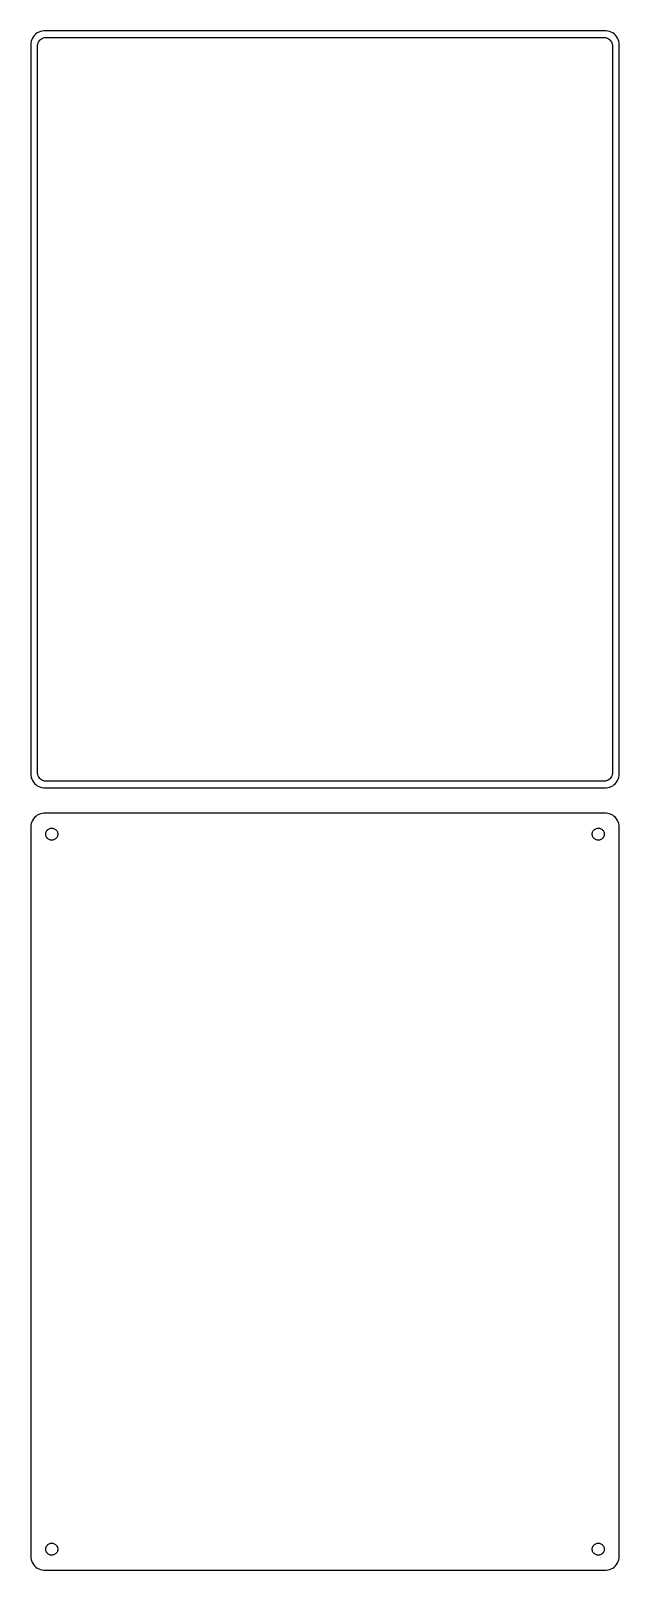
# Model space of a CAD drawing. Header units: metres. Extents: x -105 to 105, y 423 to 972.
import ezdxf

# ---------------------------------------------------------------- set-up
doc = ezdxf.new("R2010")
doc.units = ezdxf.units.M

msp = doc.modelspace()

# ---------------------------------------------------------------- linework, layer by layer
for p, q in [((-101.545, 971.755), (-102.129, 971.524)), ((-100.937, 971.911), (-101.545, 971.755)), ((-100.314, 971.99), (-100.937, 971.911)), ((100.314, 971.99), (-100.314, 971.99)), ((100.937, 971.911), (100.314, 971.99)), ((101.545, 971.755), (100.937, 971.911)), ((102.129, 971.524), (101.545, 971.755)), ((-104.961, 967.627), (-105, 967)), ((-105, 967), (-105, 707)), ((-104.843, 968.243), (-104.961, 967.627)), ((-104.649, 968.841), (-104.843, 968.243)), ((-104.382, 969.409), (-104.649, 968.841)), ((-104.045, 969.939), (-104.382, 969.409)), ((-103.645, 970.423), (-104.045, 969.939)), ((-103.187, 970.853), (-103.645, 970.423)), ((-102.679, 971.222), (-103.187, 970.853)), ((-102.129, 971.524), (-102.679, 971.222)), ((-102.613, 966.5), (-102.588, 966.89)), ((-102.613, 707.5), (-102.613, 966.5)), ((-102.588, 966.89), (-102.515, 967.274)), ((-102.515, 967.274), (-102.394, 967.646)), ((-102.394, 967.646), (-102.228, 968)), ((-102.228, 968), (-102.018, 968.33)), ((-102.018, 968.33), (-101.769, 968.631)), ((-101.769, 968.631), (-101.484, 968.899)), ((-101.484, 968.899), (-101.168, 969.128)), ((-101.168, 969.128), (-100.825, 969.317)), ((-100.825, 969.317), (-100.462, 969.461)), ((-100.462, 969.461), (-100.083, 969.558)), ((-100.083, 969.558), (-99.6955, 969.607)), ((-99.6955, 969.607), (99.6955, 969.607)), ((99.6955, 969.607), (100.083, 969.558)), ((100.083, 969.558), (100.462, 969.461)), ((100.462, 969.461), (100.825, 969.317)), ((100.825, 969.317), (101.168, 969.128)), ((101.168, 969.128), (101.484, 968.899)), ((101.484, 968.899), (101.769, 968.631)), ((101.769, 968.631), (102.018, 968.33)), ((102.018, 968.33), (102.228, 968)), ((102.679, 971.222), (102.129, 971.524)), ((102.228, 968), (102.394, 967.646)), ((102.394, 967.646), (102.515, 967.274)), ((102.515, 967.274), (102.588, 966.89)), ((102.588, 966.89), (102.613, 966.5)), ((102.613, 966.5), (102.613, 707.5)), ((103.187, 970.853), (102.679, 971.222)), ((103.645, 970.423), (103.187, 970.853)), ((104.045, 969.939), (103.645, 970.423)), ((104.382, 969.409), (104.045, 969.939)), ((104.649, 968.841), (104.382, 969.409)), ((104.843, 968.243), (104.649, 968.841)), ((104.961, 967.627), (104.843, 968.243)), ((105, 967), (104.961, 967.627)), ((105, 707), (105, 967)), ((-105, 707), (-104.961, 706.373)), ((-104.961, 706.373), (-104.843, 705.757)), ((-104.843, 705.757), (-104.649, 705.159)), ((-104.649, 705.159), (-104.382, 704.591)), ((-104.382, 704.591), (-104.045, 704.061)), ((-104.045, 704.061), (-103.645, 703.577)), ((-103.645, 703.577), (-103.187, 703.147)), ((-103.187, 703.147), (-102.679, 702.778)), ((-102.679, 702.778), (-102.129, 702.476)), ((-102.588, 707.11), (-102.613, 707.5)), ((-102.515, 706.726), (-102.588, 707.11)), ((-102.394, 706.354), (-102.515, 706.726)), ((-102.228, 706), (-102.394, 706.354)), ((-102.018, 705.67), (-102.228, 706)), ((-101.769, 705.369), (-102.018, 705.67)), ((-101.484, 705.101), (-101.769, 705.369)), ((-101.168, 704.872), (-101.484, 705.101)), ((-100.825, 704.683), (-101.168, 704.872)), ((-100.462, 704.539), (-100.825, 704.683)), ((-100.083, 704.442), (-100.462, 704.539)), ((-99.6955, 704.393), (-100.083, 704.442)), ((99.6955, 704.393), (-99.6955, 704.393)), ((100.083, 704.442), (99.6955, 704.393)), ((100.462, 704.539), (100.083, 704.442)), ((100.825, 704.683), (100.462, 704.539)), ((101.168, 704.872), (100.825, 704.683)), ((101.484, 705.101), (101.168, 704.872)), ((101.769, 705.369), (101.484, 705.101)), ((102.018, 705.67), (101.769, 705.369)), ((102.228, 706), (102.018, 705.67)), ((102.129, 702.476), (102.679, 702.778)), ((102.394, 706.354), (102.228, 706)), ((102.515, 706.726), (102.394, 706.354)), ((102.588, 707.11), (102.515, 706.726)), ((102.613, 707.5), (102.588, 707.11)), ((102.679, 702.778), (103.187, 703.147)), ((103.187, 703.147), (103.645, 703.577)), ((103.645, 703.577), (104.045, 704.061)), ((104.045, 704.061), (104.382, 704.591)), ((104.382, 704.591), (104.649, 705.159)), ((104.649, 705.159), (104.843, 705.757)), ((104.843, 705.757), (104.961, 706.373)), ((104.961, 706.373), (105, 707)), ((-102.129, 702.476), (-101.545, 702.245)), ((-101.545, 702.245), (-100.937, 702.089)), ((-100.937, 702.089), (-100.314, 702.01)), ((-100.314, 702.01), (100.314, 702.01)), ((100.314, 702.01), (100.937, 702.089)), ((100.937, 702.089), (101.545, 702.245)), ((101.545, 702.245), (102.129, 702.476)), ((-103.187, 691.853), (-103.645, 691.423)), ((-102.679, 692.222), (-103.187, 691.853)), ((-102.129, 692.524), (-102.679, 692.222)), ((-101.545, 692.755), (-102.129, 692.524)), ((-100.937, 692.911), (-101.545, 692.755)), ((-100.314, 692.99), (-100.937, 692.911)), ((100.314, 692.99), (-100.314, 692.99)), ((100.937, 692.911), (100.314, 692.99)), ((101.545, 692.755), (100.937, 692.911)), ((102.129, 692.524), (101.545, 692.755)), ((102.679, 692.222), (102.129, 692.524)), ((103.187, 691.853), (102.679, 692.222)), ((103.645, 691.423), (103.187, 691.853)), ((-104.961, 688.627), (-105, 688)), ((-105, 688), (-105, 428)), ((-104.843, 689.243), (-104.961, 688.627)), ((-104.649, 689.841), (-104.843, 689.243)), ((-104.382, 690.409), (-104.649, 689.841)), ((-104.045, 690.939), (-104.382, 690.409)), ((-103.645, 691.423), (-104.045, 690.939)), ((-99.5682, 686.031), (-99.4853, 686.286)), ((-99.4853, 686.286), (-99.3712, 686.529)), ((-99.3712, 686.529), (-99.2275, 686.755)), ((-99.2275, 686.755), (-99.0566, 686.962)), ((-99.0566, 686.962), (-98.8611, 687.145)), ((-98.8611, 687.145), (-98.6441, 687.303)), ((-98.6441, 687.303), (-98.4092, 687.432)), ((-98.4092, 687.432), (-98.1598, 687.531)), ((-98.1598, 687.531), (-97.9001, 687.597)), ((-97.9001, 687.597), (-97.6341, 687.631)), ((-97.6341, 687.631), (-97.3659, 687.631)), ((-97.3659, 687.631), (-97.0999, 687.597)), ((-97.0999, 687.597), (-96.8401, 687.531)), ((-96.8401, 687.531), (-96.5908, 687.432)), ((-96.5908, 687.432), (-96.3559, 687.303)), ((-96.3559, 687.303), (-96.1389, 687.145)), ((-96.1389, 687.145), (-95.9434, 686.962)), ((-95.9434, 686.962), (-95.7725, 686.755)), ((-95.7725, 686.755), (-95.6288, 686.529)), ((-95.6288, 686.529), (-95.5146, 686.286)), ((-95.5146, 686.286), (-95.4318, 686.031)), ((95.4318, 686.031), (95.5146, 686.286)), ((95.5146, 686.286), (95.6288, 686.529)), ((95.6288, 686.529), (95.7725, 686.755)), ((95.7725, 686.755), (95.9434, 686.962)), ((95.9434, 686.962), (96.1389, 687.145)), ((96.1389, 687.145), (96.3559, 687.303)), ((96.3559, 687.303), (96.5908, 687.432)), ((96.5908, 687.432), (96.8401, 687.531)), ((96.8401, 687.531), (97.0999, 687.597)), ((97.0999, 687.597), (97.3659, 687.631)), ((97.3659, 687.631), (97.6341, 687.631)), ((97.6341, 687.631), (97.9001, 687.597)), ((97.9001, 687.597), (98.1598, 687.531)), ((98.1598, 687.531), (98.4092, 687.432)), ((98.4092, 687.432), (98.6441, 687.303)), ((98.6441, 687.303), (98.8611, 687.145)), ((98.8611, 687.145), (99.0566, 686.962)), ((99.0566, 686.962), (99.2275, 686.755)), ((99.2275, 686.755), (99.3712, 686.529)), ((99.3712, 686.529), (99.4853, 686.286)), ((99.4853, 686.286), (99.5682, 686.031)), ((104.045, 690.939), (103.645, 691.423)), ((104.382, 690.409), (104.045, 690.939)), ((104.649, 689.841), (104.382, 690.409)), ((104.843, 689.243), (104.649, 689.841)), ((104.961, 688.627), (104.843, 689.243)), ((105, 688), (104.961, 688.627)), ((105, 428), (105, 688)), ((-99.6353, 685.5), (-99.6185, 685.768)), ((-99.6185, 685.232), (-99.6353, 685.5)), ((-99.6185, 685.768), (-99.5682, 686.031)), ((-99.5682, 684.969), (-99.6185, 685.232)), ((-99.4853, 684.714), (-99.5682, 684.969)), ((-99.3712, 684.471), (-99.4853, 684.714)), ((-99.2275, 684.245), (-99.3712, 684.471)), ((-99.0566, 684.038), (-99.2275, 684.245)), ((-98.8611, 683.855), (-99.0566, 684.038)), ((-98.6441, 683.697), (-98.8611, 683.855)), ((-98.4092, 683.568), (-98.6441, 683.697)), ((-98.1598, 683.469), (-98.4092, 683.568)), ((-97.9001, 683.403), (-98.1598, 683.469)), ((-97.6341, 683.369), (-97.9001, 683.403)), ((-97.3659, 683.369), (-97.6341, 683.369)), ((-97.0999, 683.403), (-97.3659, 683.369)), ((-96.8401, 683.469), (-97.0999, 683.403)), ((-96.5908, 683.568), (-96.8401, 683.469)), ((-96.3559, 683.697), (-96.5908, 683.568)), ((-96.1389, 683.855), (-96.3559, 683.697)), ((-95.9434, 684.038), (-96.1389, 683.855)), ((-95.7725, 684.245), (-95.9434, 684.038)), ((-95.6288, 684.471), (-95.7725, 684.245)), ((-95.5146, 684.714), (-95.6288, 684.471)), ((-95.4318, 684.969), (-95.5146, 684.714)), ((-95.4318, 686.031), (-95.3815, 685.768)), ((-95.3815, 685.232), (-95.4318, 684.969)), ((-95.3815, 685.768), (-95.3647, 685.5)), ((-95.3647, 685.5), (-95.3815, 685.232)), ((95.3647, 685.5), (95.3815, 685.768)), ((95.3815, 685.232), (95.3647, 685.5)), ((95.3815, 685.768), (95.4318, 686.031)), ((95.4318, 684.969), (95.3815, 685.232)), ((95.5146, 684.714), (95.4318, 684.969)), ((95.6288, 684.471), (95.5146, 684.714)), ((95.7725, 684.245), (95.6288, 684.471)), ((95.9434, 684.038), (95.7725, 684.245)), ((96.1389, 683.855), (95.9434, 684.038)), ((96.3559, 683.697), (96.1389, 683.855)), ((96.5908, 683.568), (96.3559, 683.697)), ((96.8401, 683.469), (96.5908, 683.568)), ((97.0999, 683.403), (96.8401, 683.469)), ((97.3659, 683.369), (97.0999, 683.403)), ((97.6341, 683.369), (97.3659, 683.369)), ((97.9001, 683.403), (97.6341, 683.369)), ((98.1598, 683.469), (97.9001, 683.403)), ((98.4092, 683.568), (98.1598, 683.469)), ((98.6441, 683.697), (98.4092, 683.568)), ((98.8611, 683.855), (98.6441, 683.697)), ((99.0566, 684.038), (98.8611, 683.855)), ((99.2275, 684.245), (99.0566, 684.038)), ((99.3712, 684.471), (99.2275, 684.245)), ((99.4853, 684.714), (99.3712, 684.471)), ((99.5682, 684.969), (99.4853, 684.714)), ((99.5682, 686.031), (99.6185, 685.768)), ((99.6185, 685.232), (99.5682, 684.969)), ((99.6185, 685.768), (99.6353, 685.5)), ((99.6353, 685.5), (99.6185, 685.232)), ((-99.6353, 430.5), (-99.6185, 430.768)), ((-99.6185, 430.232), (-99.6353, 430.5)), ((-99.6185, 430.768), (-99.5682, 431.031)), ((-99.5682, 429.969), (-99.6185, 430.232)), ((-99.5682, 431.031), (-99.4853, 431.286)), ((-99.4853, 429.714), (-99.5682, 429.969)), ((-99.4853, 431.286), (-99.3712, 431.529)), ((-99.3712, 429.471), (-99.4853, 429.714)), ((-99.3712, 431.529), (-99.2275, 431.755)), ((-99.2275, 429.245), (-99.3712, 429.471)), ((-99.2275, 431.755), (-99.0566, 431.962)), ((-99.0566, 429.038), (-99.2275, 429.245)), ((-99.0566, 431.962), (-98.8611, 432.145)), ((-98.8611, 428.855), (-99.0566, 429.038)), ((-98.8611, 432.145), (-98.6441, 432.303)), ((-98.6441, 428.697), (-98.8611, 428.855)), ((-98.6441, 432.303), (-98.4092, 432.432)), ((-98.4092, 428.568), (-98.6441, 428.697)), ((-98.4092, 432.432), (-98.1598, 432.531)), ((-98.1598, 428.469), (-98.4092, 428.568)), ((-98.1598, 432.531), (-97.9001, 432.597)), ((-97.9001, 428.403), (-98.1598, 428.469)), ((-97.9001, 432.597), (-97.6341, 432.631)), ((-97.6341, 428.369), (-97.9001, 428.403)), ((-97.6341, 432.631), (-97.3659, 432.631)), ((-97.3659, 428.369), (-97.6341, 428.369)), ((-97.3659, 432.631), (-97.0999, 432.597)), ((-97.0999, 428.403), (-97.3659, 428.369)), ((-97.0999, 432.597), (-96.8401, 432.531)), ((-96.8401, 428.469), (-97.0999, 428.403)), ((-96.8401, 432.531), (-96.5908, 432.432)), ((-96.5908, 428.568), (-96.8401, 428.469)), ((-96.5908, 432.432), (-96.3559, 432.303)), ((-96.3559, 428.697), (-96.5908, 428.568)), ((-96.3559, 432.303), (-96.1389, 432.145)), ((-96.1389, 428.855), (-96.3559, 428.697)), ((-96.1389, 432.145), (-95.9434, 431.962)), ((-95.9434, 429.038), (-96.1389, 428.855)), ((-95.9434, 431.962), (-95.7725, 431.755)), ((-95.7725, 429.245), (-95.9434, 429.038)), ((-95.7725, 431.755), (-95.6288, 431.529)), ((-95.6288, 429.471), (-95.7725, 429.245)), ((-95.6288, 431.529), (-95.5146, 431.286)), ((-95.5146, 429.714), (-95.6288, 429.471)), ((-95.5146, 431.286), (-95.4318, 431.031)), ((-95.4318, 429.969), (-95.5146, 429.714)), ((-95.4318, 431.031), (-95.3815, 430.768)), ((-95.3815, 430.232), (-95.4318, 429.969)), ((-95.3815, 430.768), (-95.3647, 430.5)), ((-95.3647, 430.5), (-95.3815, 430.232)), ((95.3647, 430.5), (95.3815, 430.768)), ((95.3815, 430.232), (95.3647, 430.5)), ((95.3815, 430.768), (95.4318, 431.031)), ((95.4318, 429.969), (95.3815, 430.232)), ((95.4318, 431.031), (95.5146, 431.286)), ((95.5146, 429.714), (95.4318, 429.969)), ((95.5146, 431.286), (95.6288, 431.529)), ((95.6288, 429.471), (95.5146, 429.714)), ((95.6288, 431.529), (95.7725, 431.755)), ((95.7725, 429.245), (95.6288, 429.471)), ((95.7725, 431.755), (95.9434, 431.962)), ((95.9434, 429.038), (95.7725, 429.245)), ((95.9434, 431.962), (96.1389, 432.145)), ((96.1389, 428.855), (95.9434, 429.038)), ((96.1389, 432.145), (96.3559, 432.303)), ((96.3559, 428.697), (96.1389, 428.855)), ((96.3559, 432.303), (96.5908, 432.432)), ((96.5908, 428.568), (96.3559, 428.697)), ((96.5908, 432.432), (96.8401, 432.531)), ((96.8401, 428.469), (96.5908, 428.568)), ((96.8401, 432.531), (97.0999, 432.597)), ((97.0999, 428.403), (96.8401, 428.469)), ((97.0999, 432.597), (97.3659, 432.631)), ((97.3659, 428.369), (97.0999, 428.403)), ((97.3659, 432.631), (97.6341, 432.631)), ((97.6341, 428.369), (97.3659, 428.369)), ((97.6341, 432.631), (97.9001, 432.597)), ((97.9001, 428.403), (97.6341, 428.369)), ((97.9001, 432.597), (98.1598, 432.531)), ((98.1598, 428.469), (97.9001, 428.403)), ((98.1598, 432.531), (98.4092, 432.432)), ((98.4092, 428.568), (98.1598, 428.469)), ((98.4092, 432.432), (98.6441, 432.303)), ((98.6441, 428.697), (98.4092, 428.568)), ((98.6441, 432.303), (98.8611, 432.145)), ((98.8611, 428.855), (98.6441, 428.697)), ((98.8611, 432.145), (99.0566, 431.962)), ((99.0566, 429.038), (98.8611, 428.855)), ((99.0566, 431.962), (99.2275, 431.755)), ((99.2275, 429.245), (99.0566, 429.038)), ((99.2275, 431.755), (99.3712, 431.529)), ((99.3712, 429.471), (99.2275, 429.245)), ((99.3712, 431.529), (99.4853, 431.286)), ((99.4853, 429.714), (99.3712, 429.471)), ((99.4853, 431.286), (99.5682, 431.031)), ((99.5682, 429.969), (99.4853, 429.714)), ((99.5682, 431.031), (99.6185, 430.768)), ((99.6185, 430.232), (99.5682, 429.969)), ((99.6185, 430.768), (99.6353, 430.5)), ((99.6353, 430.5), (99.6185, 430.232)), ((-105, 428), (-104.961, 427.373)), ((-104.961, 427.373), (-104.843, 426.757)), ((-104.843, 426.757), (-104.649, 426.159)), ((-104.649, 426.159), (-104.382, 425.591)), ((-104.382, 425.591), (-104.045, 425.061)), ((-104.045, 425.061), (-103.645, 424.577)), ((-103.645, 424.577), (-103.187, 424.147)), ((-103.187, 424.147), (-102.679, 423.778)), ((-102.679, 423.778), (-102.129, 423.476)), ((-102.129, 423.476), (-101.545, 423.245)), ((-101.545, 423.245), (-100.937, 423.089)), ((-100.937, 423.089), (-100.314, 423.01)), ((-100.314, 423.01), (100.314, 423.01)), ((100.314, 423.01), (100.937, 423.089)), ((100.937, 423.089), (101.545, 423.245)), ((101.545, 423.245), (102.129, 423.476)), ((102.129, 423.476), (102.679, 423.778)), ((102.679, 423.778), (103.187, 424.147)), ((103.187, 424.147), (103.645, 424.577)), ((103.645, 424.577), (104.045, 425.061)), ((104.045, 425.061), (104.382, 425.591)), ((104.382, 425.591), (104.649, 426.159)), ((104.649, 426.159), (104.843, 426.757)), ((104.843, 426.757), (104.961, 427.373)), ((104.961, 427.373), (105, 428))]:
    msp.add_line(p, q)

doc.saveas('drawing.dxf')
